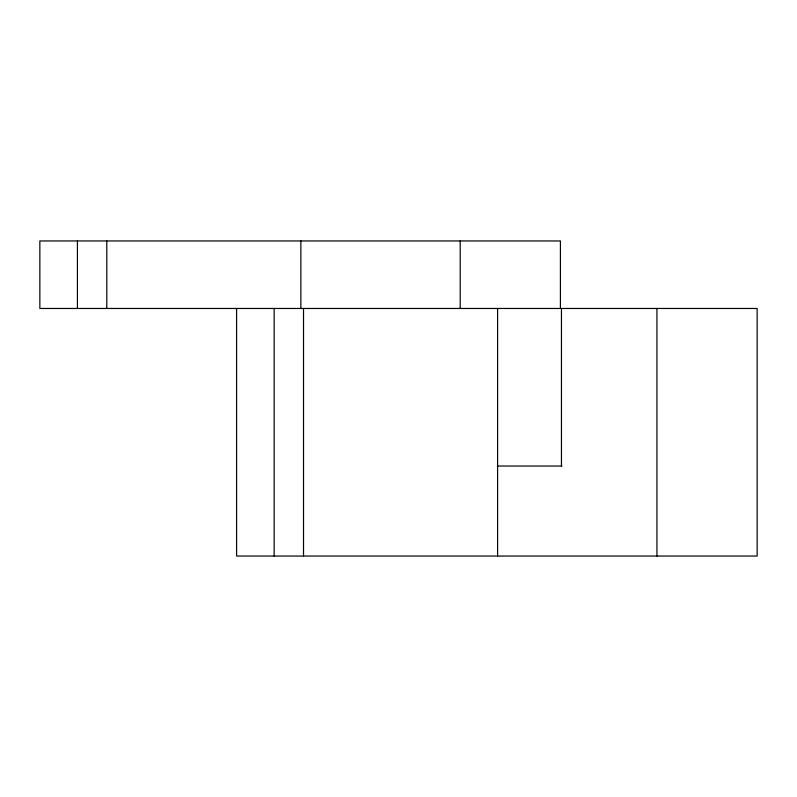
<?xml version="1.0" encoding="UTF-8"?>
<svg xmlns="http://www.w3.org/2000/svg" width="797" height="797" viewBox="0 0 797 797"><rect width="100%" height="100%" fill="white"/><g stroke="black" fill="none" stroke-linecap="round" stroke-linejoin="round"><path stroke-width="1.2" d="M497.428 466.026L561.945 466.026M656.937 308.469L656.937 556.047M561.457 308.469L561.457 466.026M560.411 308.469L560.411 240.953L39.85 240.953L39.85 308.469L757.15 308.469L757.15 556.047L236.589 556.047L236.589 308.469M497.597 308.469L497.597 556.047M460.198 240.953L460.198 308.469M303.518 308.469L303.518 556.047M300.858 240.953L300.858 308.469M274.158 308.469L274.158 556.047M106.788 240.953L106.788 308.469M77.429 240.953L77.429 308.469"/></g></svg>
